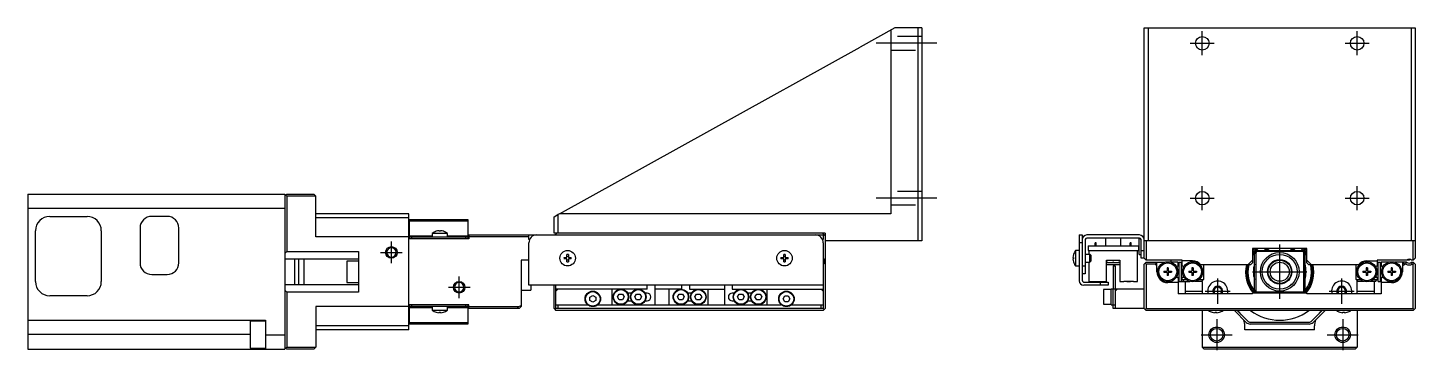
# Model space of a CAD drawing. Extents: x 0 to 765, y -8 to 649.
# Drawn here: x 406.5 to 764.8, y 289.8 to 373.1 of the extents above; entities that cross this region are included whole.
import ezdxf

# ---------------------------------------------------------------- set-up
doc = ezdxf.new("R2010")
doc.units = 0
doc.header["$LTSCALE"] = 0.5
doc.linetypes.add('CENTER', pattern=[50.8, 31.75, -6.35, 6.35, -6.35])
doc.linetypes.add('DASHED', pattern=[19.05, 12.7, -6.35])
for name, color, linetype in [('MSM_CENTER', 1, 'CENTER'), ('MSM_CONTINUOUS', 7, 'CONTINUOUS'), ('MSM_DASHED', 4, 'DASHED'), ('MSM_NARROW', 5, 'CONTINUOUS')]:
    doc.layers.add(name, color=color, linetype=linetype)

msp = doc.modelspace()

# ---------------------------------------------------------------- linework, layer by layer
at = {"layer": 'MSM_CENTER'}
for p, q in [((641.2, 369.1), (625.6, 369.1)), ((706.67, 369.1), (712.87, 369.1)), ((709.77, 366), (709.77, 372.2)), ((746.67, 369.1), (752.87, 369.1)), ((749.77, 366), (749.77, 372.2)), ((709.77, 326), (709.77, 332.2)), ((749.77, 326), (749.77, 332.2)), ((641.2, 329.1), (625.6, 329.1)), ((706.67, 329.1), (712.87, 329.1)), ((746.67, 329.1), (752.87, 329.1)), ((500.4, 312.3), (500.4, 317.9)), ((729.77, 303.1), (729.77, 317.1)), ((497.6, 315.1), (503.2, 315.1)), ((517.9, 303.3), (517.9, 308.9)), ((713.77, 301.85), (713.77, 308.35)), ((722.77, 310.1), (736.77, 310.1)), ((745.77, 301.85), (745.77, 308.35)), ((515.1, 306.1), (520.7, 306.1)), ((710.52, 305.1), (717.02, 305.1)), ((727.02, 306.54), (727.02, 306.54)), ((742.52, 305.1), (749.02, 305.1)), ((713.5, 297.84), (713.5, 289.84)), ((746.03, 297.84), (746.03, 289.84)), ((709.5, 293.84), (717.5, 293.84)), ((742.03, 293.84), (750.03, 293.84))]:
    msp.add_line(p, q, dxfattribs=at)
at = {"layer": 'MSM_CONTINUOUS'}
for p, q in [((630.4, 373.1), (621.4, 368.11)), ((637.4, 373.1), (630.4, 373.1)), ((636.4, 318.1), (636.4, 373.1)), ((637.4, 373.1), (637.4, 318.1)), ((694.77, 373.1), (764.77, 373.1)), ((694.77, 313.6), (694.77, 373.1)), ((695.77, 373.1), (695.77, 318.1)), ((763.77, 318.1), (763.77, 373.1)), ((764.77, 373.1), (764.77, 313.6)), ((629.4, 372.55), (629.4, 325.1)), ((543.81, 325.1), (621.4, 368.11)), ((406.5, 330.1), (472.9, 330.1)), ((406.5, 330.1), (406.5, 290.1)), ((472.9, 330.1), (472.9, 290.1)), ((473.4, 330.1), (472.9, 329.6)), ((473.15, 329.85), (473.4, 329.6)), ((473.4, 330.1), (480.4, 330.1)), ((480.9, 329.6), (480.4, 330.1)), ((472.9, 326.4), (406.5, 326.4)), ((480.9, 329.6), (473.4, 329.6)), ((473.4, 329.6), (473.4, 315.35)), ((480.9, 319.1), (480.9, 329.6)), ((412.2, 324.4), (421.8, 324.4)), ((442.5, 324.4), (438.5, 324.4)), ((504.9, 325.1), (480.9, 325.1)), ((480.9, 324.1), (504.9, 324.1)), ((504.9, 295.1), (504.9, 325.1)), ((505.1, 318.6), (505.1, 323.6)), ((505.1, 323.6), (520.1, 323.6)), ((520.1, 323.16), (505.1, 323.16)), ((520.1, 323.6), (520.1, 318.6)), ((542.4, 324.32), (543.4, 324.88)), ((542.4, 320.1), (542.4, 324.32)), ((543.81, 325.1), (543.4, 324.88)), ((543.4, 324.88), (543.4, 320.1)), ((629.4, 325.1), (543.81, 325.1)), ((408.5, 307.6), (408.5, 320.7)), ((425.5, 320.7), (425.5, 307.6)), ((435.5, 321.4), (435.5, 312.4)), ((445.5, 312.4), (445.5, 321.4)), ((504.9, 319.1), (480.9, 319.1)), ((505.1, 319.4), (510.9, 319.4)), ((505.1, 319.1), (520.1, 319.1)), ((505.6, 319.1), (505.6, 318.6)), ((514.9, 320), (510.9, 320)), ((510.9, 320), (510.9, 319.1)), ((511.97, 320.56), (511.95, 320.56)), ((512.7, 320.56), (512.7, 320.69)), ((513.1, 320.56), (512.7, 320.56)), ((513.1, 320.69), (513.1, 320.56)), ((513.85, 320.56), (513.83, 320.56)), ((514.9, 319.1), (514.9, 320)), ((514.9, 319.4), (520.1, 319.4)), ((519.6, 318.6), (519.6, 319.1)), ((520.4, 319.6), (520.4, 318.6)), ((520.4, 319.6), (611.9, 319.6)), ((535.9, 319.1), (520.4, 319.1)), ((535.9, 318.4), (535.9, 319.6)), ((612.4, 320.1), (542.4, 320.1)), ((542.75, 319.75), (542.6, 319.6)), ((543.1, 320.1), (542.75, 319.75)), ((542.9, 319.6), (542.75, 319.75)), ((612.4, 319.4), (611.7, 320.1)), ((612.05, 319.75), (611.9, 319.6)), ((611.9, 319.6), (611.9, 318.4)), ((612.4, 320.1), (612.4, 300.6)), ((677.97, 319.6), (677.97, 307.8)), ((677.97, 319.6), (678.77, 319.6)), ((678.77, 319.6), (678.77, 307.9)), ((693.57, 319.6), (679.97, 319.6)), ((473.4, 315.35), (472.9, 314.85)), ((473.4, 315.35), (491.9, 315.35)), ((491.9, 315.35), (491.9, 304.85)), ((520.4, 318.6), (504.9, 318.6)), ((536.07, 318.4), (535.9, 318.4)), ((535.9, 306.6), (535.9, 317.6)), ((611.9, 318.4), (611.73, 318.4)), ((611.9, 317.6), (611.9, 300.6)), ((637.4, 318.1), (612.4, 318.1)), ((677.07, 315.6), (677.07, 311.6)), ((677.97, 315.6), (677.07, 315.6)), ((678.77, 317.6), (677.97, 317.6)), ((679.57, 318.4), (679.57, 309.6)), ((693.57, 318.8), (679.97, 318.8)), ((680.27, 316.8), (680.27, 315.6)), ((680.27, 316.8), (693.27, 316.8)), ((680.27, 315.6), (693.27, 315.6)), ((680.52, 315.6), (680.52, 314.6)), ((682.39, 317.6), (682.14, 317.6)), ((682.14, 316.8), (682.14, 317.6)), ((682.39, 316.8), (682.39, 317.6)), ((684.77, 318.8), (684.77, 316.8)), ((688.77, 316.8), (688.77, 318.8)), ((691.39, 317.6), (691.14, 317.6)), ((691.14, 316.8), (691.14, 317.6)), ((691.39, 316.8), (691.39, 317.6)), ((693.02, 307.6), (693.02, 315.6)), ((693.27, 316.8), (693.27, 315.6)), ((693.47, 314.6), (693.47, 318.6)), ((693.91, 318.6), (693.47, 318.6)), ((693.97, 313.6), (693.97, 318.4)), ((693.97, 315.6), (694.77, 315.6)), ((764.77, 318.1), (694.77, 318.1)), ((695.27, 318.1), (695.27, 313.1)), ((736.77, 316.1), (722.77, 316.1)), ((722.77, 316.1), (722.77, 312.4)), ((723.77, 315.3), (723.57, 315.1)), ((723.77, 315.3), (724.07, 315.6)), ((735.77, 315.3), (723.77, 315.3)), ((724.07, 315.6), (735.47, 315.6)), ((735.47, 315.6), (735.77, 315.3)), ((735.97, 315.1), (735.77, 315.3)), ((736.77, 312.4), (736.77, 316.1)), ((764.27, 313.1), (764.27, 318.1)), ((491.9, 313.35), (472.9, 313.35)), ((475.4, 313.35), (475.4, 306.85)), ((476.4, 313.35), (476.4, 306.85)), ((477.9, 306.85), (477.9, 313.35)), ((488.9, 312.85), (488.9, 307.35)), ((491.9, 312.85), (488.9, 312.85)), ((533.9, 313.1), (533.9, 301.1)), ((535.9, 313.1), (533.9, 313.1)), ((544.97, 313.8), (545.7, 313.8)), ((545.7, 313.4), (544.97, 313.4)), ((545.7, 313.8), (545.7, 314.53)), ((545.7, 312.67), (545.7, 313.4)), ((546.1, 314.53), (546.1, 313.8)), ((546.1, 313.8), (546.83, 313.8)), ((546.1, 313.4), (546.1, 312.67)), ((546.83, 313.4), (546.1, 313.4)), ((600.97, 313.8), (601.7, 313.8)), ((601.7, 313.4), (600.97, 313.4)), ((601.7, 313.8), (601.7, 314.53)), ((601.7, 312.67), (601.7, 313.4)), ((602.1, 314.53), (602.1, 313.8)), ((602.1, 313.8), (602.83, 313.8)), ((602.1, 313.4), (602.1, 312.67)), ((602.83, 313.4), (602.1, 313.4)), ((611.9, 313.6), (612.4, 313.1)), ((612.4, 313.1), (611.9, 313.1)), ((612.4, 312.9), (611.9, 312.9)), ((612, 312.7), (611.9, 312.7)), ((612.4, 312.1), (611.9, 312.6)), ((612.15, 312.35), (611.9, 312.1)), ((612, 312.5), (612, 312.7)), ((612.3, 312.4), (612.3, 312.2)), ((676.38, 313.8), (676.51, 313.8)), ((676.51, 313.4), (676.38, 313.4)), ((676.51, 314.55), (676.51, 314.53)), ((676.51, 313.8), (676.51, 313.4)), ((676.51, 312.67), (676.51, 312.65)), ((680.77, 314.6), (679.57, 314.6)), ((679.57, 312.6), (680.77, 312.6)), ((680.52, 312.6), (680.52, 307.6)), ((680.77, 312.6), (680.77, 314.6)), ((680.97, 314.4), (680.77, 314.6)), ((680.77, 312.6), (680.97, 312.8)), ((680.97, 314.4), (680.97, 312.8)), ((685.02, 313.1), (688.52, 313.1)), ((685.02, 307.6), (685.02, 313.1)), ((688.52, 312.4), (685.02, 312.4)), ((688.52, 311.9), (685.02, 311.9)), ((688.52, 313.1), (688.52, 307.6)), ((693.47, 314.6), (693.97, 314.6)), ((694.77, 313.6), (693.97, 313.6)), ((694.77, 313.6), (695.27, 313.1)), ((695.27, 312.6), (694.77, 312.1)), ((694.77, 300.6), (694.77, 312.1)), ((695.27, 312.1), (695.02, 312.35)), ((704.57, 313.1), (695.27, 313.1)), ((695.27, 312.6), (700.15, 312.6)), ((695.27, 312.1), (695.27, 300.6)), ((697.57, 312.1), (695.27, 312.1)), ((698.07, 312.46), (697.57, 312.1)), ((697.57, 312.1), (698.07, 311.6)), ((698.07, 310.1), (698.07, 312.6)), ((703.57, 312.6), (701.58, 312.6)), ((701.77, 312.6), (701.77, 313.1)), ((703.57, 311.65), (703.57, 312.6)), ((703.57, 312.4), (703.77, 312.4)), ((703.77, 312.6), (704.37, 312.6)), ((703.77, 307.6), (703.77, 312.6)), ((704.37, 307.6), (704.37, 312.6)), ((704.37, 312.4), (704.57, 312.4)), ((704.57, 311.65), (704.57, 313.1)), ((707.27, 312.9), (704.57, 312.9)), ((722.27, 311.9), (709.41, 311.9)), ((710.07, 311.9), (710.07, 308.1)), ((721.56, 311.9), (722.77, 313.11)), ((722.77, 312.4), (722.27, 311.9)), ((723.27, 314.8), (723.57, 315.1)), ((723.27, 305.4), (723.27, 314.8)), ((723.57, 315.1), (723.57, 305.1)), ((735.97, 305.1), (735.97, 315.1)), ((735.97, 315.1), (736.27, 314.8)), ((736.27, 314.8), (736.27, 305.4)), ((736.77, 313.11), (737.97, 311.9)), ((737.27, 311.9), (736.77, 312.4)), ((750.12, 311.9), (737.27, 311.9)), ((749.47, 308.1), (749.47, 311.9)), ((752.27, 312.9), (754.97, 312.9)), ((763.27, 313.1), (754.97, 313.1)), ((754.97, 313.1), (754.97, 311.65)), ((755.17, 312.6), (755.77, 312.6)), ((755.17, 307.6), (755.17, 312.6)), ((755.77, 307.6), (755.77, 312.6)), ((755.97, 312.6), (755.97, 311.65)), ((757.95, 312.6), (755.97, 312.6)), ((762.51, 312.6), (759.38, 312.6)), ((761.47, 312.6), (761.47, 310.1)), ((761.97, 312.1), (761.47, 312.46)), ((761.47, 311.6), (761.97, 312.1)), ((762.34, 312.1), (761.97, 312.1)), ((762.34, 312.1), (762.51, 312.6)), ((763.27, 313.1), (763.27, 313.35)), ((764.27, 313.1), (763.83, 313.1)), ((764, 312.1), (763.83, 312.6)), ((763.83, 312.6), (764.27, 312.6)), ((764.27, 312.1), (764, 312.1)), ((764.27, 313.1), (764.77, 313.6)), ((764.27, 312.6), (764.77, 312.1)), ((764.52, 312.35), (764.27, 312.1)), ((764.27, 300.6), (764.27, 312.1)), ((764.77, 312.1), (764.77, 300.6)), ((438.5, 309.4), (442.5, 309.4)), ((677.07, 311.6), (677.97, 311.6)), ((678.77, 311.6), (679.57, 311.6)), ((679.57, 309.6), (678.77, 309.6)), ((686.77, 311.6), (687.27, 311.6)), ((686.77, 311.6), (686.77, 305.6)), ((687.27, 311.6), (687.27, 300.6)), ((699.87, 310.25), (700.66, 310.25)), ((699.87, 310.25), (699.87, 309.96)), ((699.87, 309.96), (700.66, 309.96)), ((700.4, 310.25), (700.4, 309.96)), ((701.01, 311.1), (700.72, 311.1)), ((700.72, 311.1), (700.72, 310.31)), ((700.72, 310.57), (701.01, 310.57)), ((700.72, 309.9), (700.72, 309.1)), ((700.72, 309.63), (701.01, 309.63)), ((701.01, 309.1), (700.72, 309.1)), ((701.01, 311.1), (701.01, 310.31)), ((701.01, 309.9), (701.01, 309.1)), ((701.07, 310.25), (701.87, 310.25)), ((701.07, 309.96), (701.87, 309.96)), ((701.34, 309.96), (701.34, 310.25)), ((701.87, 310.25), (701.87, 309.96)), ((703.57, 311.65), (703.31, 311.5)), ((703.31, 308.7), (703.57, 308.55)), ((703.57, 308.55), (703.57, 304.4)), ((704.57, 311.65), (704.79, 311.52)), ((704.57, 308.55), (704.79, 308.68)), ((704.57, 308.1), (704.57, 308.55)), ((706.27, 310.25), (707.06, 310.25)), ((706.27, 310.25), (706.27, 309.96)), ((706.27, 309.96), (707.06, 309.96)), ((706.8, 310.25), (706.8, 309.96)), ((707.41, 311.1), (707.12, 311.1)), ((707.12, 311.1), (707.12, 310.31)), ((707.12, 310.57), (707.41, 310.57)), ((707.12, 309.9), (707.12, 309.1)), ((707.12, 309.63), (707.41, 309.63)), ((707.41, 309.1), (707.12, 309.1)), ((707.41, 311.1), (707.41, 310.31)), ((707.41, 309.9), (707.41, 309.1)), ((707.47, 310.25), (708.27, 310.25)), ((707.47, 309.96), (708.27, 309.96)), ((707.74, 309.96), (707.74, 310.25)), ((708.27, 310.25), (708.27, 309.96)), ((751.27, 310.25), (752.06, 310.25)), ((751.27, 310.25), (751.27, 309.96)), ((751.27, 309.96), (752.06, 309.96)), ((751.8, 310.25), (751.8, 309.96)), ((752.41, 311.1), (752.12, 311.1)), ((752.12, 311.1), (752.12, 310.31)), ((752.12, 310.57), (752.41, 310.57)), ((752.12, 309.9), (752.12, 309.1)), ((752.12, 309.63), (752.41, 309.63)), ((752.41, 309.1), (752.12, 309.1)), ((752.41, 311.1), (752.41, 310.31)), ((752.41, 309.9), (752.41, 309.1)), ((752.47, 310.25), (753.27, 310.25)), ((752.47, 309.96), (753.27, 309.96)), ((752.74, 309.96), (752.74, 310.25)), ((753.27, 310.25), (753.27, 309.96)), ((754.97, 311.65), (754.74, 311.52)), ((754.97, 308.55), (754.74, 308.68)), ((754.97, 308.55), (754.97, 308.1)), ((755.97, 311.65), (756.23, 311.5)), ((756.23, 308.7), (755.97, 308.55)), ((755.97, 308.55), (755.97, 304.4)), ((757.67, 310.25), (758.46, 310.25)), ((757.67, 310.25), (757.67, 309.96)), ((757.67, 309.96), (758.46, 309.96)), ((758.2, 310.25), (758.2, 309.96)), ((758.81, 311.1), (758.52, 311.1)), ((758.52, 311.1), (758.52, 310.31)), ((758.52, 310.57), (758.81, 310.57)), ((758.52, 309.9), (758.52, 309.1)), ((758.52, 309.63), (758.81, 309.63)), ((758.81, 309.1), (758.52, 309.1)), ((758.81, 311.1), (758.81, 310.31)), ((758.81, 309.9), (758.81, 309.1)), ((758.87, 310.25), (759.67, 310.25)), ((758.87, 309.96), (759.67, 309.96)), ((759.14, 309.96), (759.14, 310.25)), ((759.67, 310.25), (759.67, 309.96)), ((472.9, 306.85), (491.9, 306.85)), ((472.9, 305.35), (473.4, 304.85)), ((473.4, 304.85), (473.4, 290.6)), ((491.9, 304.85), (473.4, 304.85)), ((488.9, 307.35), (491.9, 307.35)), ((533.9, 305.35), (536.4, 305.35)), ((611.9, 306.6), (535.9, 306.6)), ((536.4, 306.6), (536.4, 305.35)), ((542.4, 300.6), (542.4, 306.6)), ((542.9, 300.6), (542.9, 306.6)), ((542.9, 305.1), (543.4, 305.6)), ((566.4, 305.6), (542.9, 305.6)), ((557.4, 301.6), (557.4, 305.6)), ((562.42, 304.6), (561.38, 304.6)), ((566.4, 304.6), (565.88, 304.6)), ((566.4, 305.6), (566.4, 306.6)), ((568.4, 306.6), (568.4, 301.6)), ((575.4, 305.6), (568.4, 305.6)), ((572.1, 301.6), (572.1, 305.6)), ((575.4, 305.6), (575.4, 306.6)), ((577.92, 304.6), (576.88, 304.6)), ((577.4, 306.6), (577.4, 305.6)), ((577.4, 305.6), (586.4, 305.6)), ((582.1, 305.6), (582.1, 301.6)), ((586.4, 306.6), (586.4, 301.6)), ((588.4, 306.6), (588.4, 305.6)), ((588.4, 305.6), (611.9, 305.6)), ((588.92, 304.6), (588.4, 304.6)), ((593.42, 304.6), (592.38, 304.6)), ((597.4, 301.6), (597.4, 305.6)), ((611.4, 305.6), (611.9, 305.1)), ((685.47, 306.6), (679.17, 306.6)), ((679.27, 307.4), (685.47, 307.4)), ((680.52, 307.6), (685.02, 307.6)), ((683.47, 306.6), (683.47, 307.4)), ((684.27, 305.5), (684.27, 301.7)), ((686.27, 305.5), (684.27, 305.5)), ((685.47, 307.4), (685.47, 306.6)), ((686.27, 301.6), (686.27, 305.6)), ((694.77, 305.6), (686.27, 305.6)), ((686.77, 301.6), (686.77, 305.6)), ((687.27, 305.1), (687.77, 305.6)), ((688.52, 307.6), (689.52, 307.6)), ((689.52, 307.7), (692.02, 307.7)), ((689.52, 307.6), (689.52, 307.7)), ((690.32, 307.7), (690.32, 307.6)), ((690.32, 307.6), (691.22, 307.6)), ((690.69, 307.7), (690.69, 307.6)), ((690.84, 307.7), (690.84, 307.6)), ((691.22, 307.7), (691.22, 307.6)), ((692.02, 307.6), (692.02, 307.7)), ((692.02, 307.6), (693.02, 307.6)), ((703.57, 307.3), (700.87, 307.3)), ((703.57, 307.6), (706.55, 307.6)), ((704.57, 308.1), (705.61, 308.1)), ((704.57, 308.1), (705.07, 307.6)), ((705.32, 307.6), (705.32, 304.4)), ((705.32, 305.1), (709.82, 305.1)), ((709.82, 307.6), (707.98, 307.6)), ((708.93, 308.1), (710.07, 308.1)), ((709.57, 307.6), (710.07, 308.1)), ((709.77, 307.6), (709.77, 307.8)), ((709.82, 304.4), (709.82, 307.6)), ((722.77, 304.4), (722.77, 304.6)), ((736.77, 304.6), (722.77, 304.6)), ((723.57, 305.1), (723.27, 305.4)), ((723.57, 305.1), (723.77, 304.9)), ((724.07, 304.6), (723.77, 304.9)), ((723.77, 304.9), (735.77, 304.9)), ((726.6, 306.9), (726.79, 306.9)), ((727.02, 306.68), (726.79, 306.9)), ((727.02, 306.68), (726.85, 306.68)), ((727.02, 306.54), (727.02, 306.68)), ((727.02, 306.54), (727.02, 306.54)), ((732.74, 306.9), (732.52, 306.68)), ((732.69, 306.68), (732.52, 306.68)), ((732.52, 306.68), (732.52, 306.54)), ((732.74, 306.9), (732.93, 306.9)), ((735.77, 304.9), (735.47, 304.6)), ((735.77, 304.9), (735.97, 305.1)), ((736.27, 305.4), (735.97, 305.1)), ((736.77, 304.4), (736.77, 304.6)), ((749.47, 308.1), (749.97, 307.6)), ((749.47, 308.1), (750.61, 308.1)), ((751.55, 307.6), (749.72, 307.6)), ((749.72, 307.6), (749.72, 304.4)), ((749.72, 305.1), (754.22, 305.1)), ((749.77, 307.6), (749.77, 307.8)), ((754.47, 307.6), (752.98, 307.6)), ((753.93, 308.1), (754.97, 308.1)), ((754.22, 304.4), (754.22, 307.6)), ((754.47, 307.6), (754.97, 308.1)), ((755.17, 307.6), (755.77, 307.6)), ((758.67, 307.3), (755.97, 307.3)), ((421.8, 303.9), (412.2, 303.9)), ((504.9, 301.1), (480.9, 301.1)), ((480.9, 301.1), (480.9, 290.6)), ((520.4, 301.6), (504.9, 301.6)), ((505.1, 296.6), (505.1, 301.6)), ((520.1, 301.1), (505.1, 301.1)), ((505.6, 301.6), (505.6, 301.1)), ((510.9, 301.1), (510.9, 300.2)), ((514.9, 300.2), (514.9, 301.1)), ((519.6, 301.1), (519.6, 301.6)), ((520.1, 301.6), (520.1, 296.6)), ((520.4, 300.6), (520.4, 301.6)), ((520.4, 301.1), (533.29, 301.1)), ((532.79, 300.6), (533.29, 301.1)), ((533.29, 301.1), (533.9, 301.41)), ((533.9, 301.1), (533.4, 300.6)), ((542.9, 301.6), (551.08, 301.6)), ((543.4, 301.6), (543.4, 300.6)), ((551.65, 303.54), (552.4, 303.97)), ((551.65, 302.67), (551.65, 303.54)), ((552.4, 302.24), (551.65, 302.67)), ((552.4, 303.97), (553.15, 303.54)), ((553.15, 302.67), (552.4, 302.24)), ((553.15, 303.54), (553.15, 302.67)), ((553.72, 301.6), (601.08, 301.6)), ((558.78, 303.6), (559.22, 304.35)), ((559.22, 302.85), (558.78, 303.6)), ((559.22, 304.35), (560.08, 304.35)), ((560.08, 302.85), (559.22, 302.85)), ((560.08, 304.35), (560.52, 303.6)), ((560.52, 303.6), (560.08, 302.85)), ((561.38, 302.6), (562.42, 302.6)), ((563.28, 303.6), (563.72, 304.35)), ((563.72, 302.85), (563.28, 303.6)), ((563.72, 304.35), (564.58, 304.35)), ((564.58, 302.85), (563.72, 302.85)), ((564.58, 304.35), (565.02, 303.6)), ((565.02, 303.6), (564.58, 302.85)), ((565.88, 302.6), (566.4, 302.6)), ((574.28, 303.6), (574.72, 304.35)), ((574.72, 302.85), (574.28, 303.6)), ((574.72, 304.35), (575.58, 304.35)), ((575.58, 302.85), (574.72, 302.85)), ((575.58, 304.35), (576.02, 303.6)), ((576.02, 303.6), (575.58, 302.85)), ((576.88, 302.6), (577.92, 302.6)), ((578.78, 303.6), (579.22, 304.35)), ((579.22, 302.85), (578.78, 303.6)), ((579.22, 304.35), (580.08, 304.35)), ((580.08, 302.85), (579.22, 302.85)), ((580.08, 304.35), (580.52, 303.6)), ((580.52, 303.6), (580.08, 302.85)), ((588.4, 302.6), (588.92, 302.6)), ((589.78, 303.6), (590.22, 304.35)), ((590.22, 302.85), (589.78, 303.6)), ((590.22, 304.35), (591.08, 304.35)), ((591.08, 302.85), (590.22, 302.85)), ((591.08, 304.35), (591.52, 303.6)), ((591.52, 303.6), (591.08, 302.85)), ((592.38, 302.6), (593.42, 302.6)), ((594.28, 303.6), (594.72, 304.35)), ((594.72, 302.85), (594.28, 303.6)), ((594.72, 304.35), (595.58, 304.35)), ((595.58, 302.85), (594.72, 302.85)), ((595.58, 304.35), (596.02, 303.6)), ((596.02, 303.6), (595.58, 302.85)), ((601.53, 303.1), (601.97, 303.85)), ((601.97, 302.35), (601.53, 303.1)), ((601.97, 303.85), (602.83, 303.85)), ((602.83, 302.35), (601.97, 302.35)), ((602.83, 303.85), (603.27, 303.1)), ((603.27, 303.1), (602.83, 302.35)), ((603.72, 301.6), (611.9, 301.6)), ((611.4, 300.6), (611.4, 301.6)), ((684.27, 301.7), (686.27, 301.7)), ((686.27, 301.6), (687.27, 301.6)), ((686.77, 300.6), (686.77, 301.6)), ((722.77, 304.4), (703.57, 304.4)), ((755.97, 304.4), (736.77, 304.4)), ((406.5, 297.59), (467.9, 297.59)), ((467.9, 297.59), (467.9, 290.1)), ((510.9, 300.81), (505.1, 300.81)), ((510.9, 300.2), (514.9, 300.2)), ((511.95, 299.65), (511.97, 299.65)), ((512.7, 299.65), (513.1, 299.65)), ((512.7, 299.51), (512.7, 299.65)), ((513.1, 299.65), (513.1, 299.51)), ((513.83, 299.65), (513.85, 299.65)), ((520.1, 300.81), (514.9, 300.81)), ((533.4, 300.6), (520.4, 300.6)), ((542.4, 300.6), (542.9, 300.1)), ((542.65, 300.35), (542.9, 300.6)), ((611.9, 300.6), (542.9, 300.6)), ((611.9, 300.1), (542.9, 300.1)), ((611.9, 300.6), (612.15, 300.35)), ((611.9, 300.1), (612.4, 300.6)), ((694.77, 300.6), (686.77, 300.6)), ((694.77, 300.6), (695.27, 300.1)), ((695.02, 300.35), (695.27, 300.6)), ((695.27, 300.6), (764.27, 300.6)), ((764.27, 300.1), (695.27, 300.1)), ((709.77, 300.1), (709.77, 290.6)), ((712.32, 299.65), (712.34, 299.65)), ((713.07, 299.65), (713.47, 299.65)), ((713.07, 299.51), (713.07, 299.65)), ((713.47, 299.65), (713.47, 299.51)), ((714.2, 299.65), (714.22, 299.65)), ((721.12, 297.04), (718.06, 300.1)), ((718.77, 300.1), (721.47, 297.4)), ((738.06, 297.4), (740.77, 300.1)), ((741.47, 300.1), (738.41, 297.04)), ((745.32, 299.65), (745.34, 299.65)), ((746.07, 299.65), (746.47, 299.65)), ((746.07, 299.51), (746.07, 299.65)), ((746.47, 299.65), (746.47, 299.51)), ((747.2, 299.65), (747.22, 299.65)), ((749.77, 300.1), (749.77, 290.6)), ((764.27, 300.6), (764.52, 300.35)), ((764.77, 300.6), (764.27, 300.1)), ((463.9, 293.89), (406.5, 293.89)), ((463.9, 297.34), (463.9, 290.34)), ((467.9, 297.34), (463.9, 297.34)), ((467.9, 293.8), (472.9, 293.8)), ((504.9, 296.1), (480.9, 296.1)), ((504.9, 295.1), (480.9, 295.1)), ((505.1, 297.04), (520.1, 297.04)), ((520.1, 296.6), (505.1, 296.6)), ((720.77, 295.1), (720.77, 296.1)), ((738.77, 295.1), (720.77, 295.1)), ((722.18, 297.1), (737.35, 297.1)), ((737.35, 296.6), (722.18, 296.6)), ((738.77, 295.1), (738.77, 296.1)), ((463.9, 290.34), (467.9, 290.34)), ((473.4, 290.1), (472.9, 290.6)), ((473.4, 290.6), (473.15, 290.35)), ((473.4, 290.6), (480.9, 290.6)), ((480.4, 290.1), (480.9, 290.6)), ((709.77, 290.6), (749.77, 290.6)), ((710.27, 290.1), (709.77, 290.6)), ((749.77, 290.6), (749.27, 290.1)), ((406.5, 290.1), (472.9, 290.1)), ((480.4, 290.1), (473.4, 290.1)), ((749.27, 290.1), (710.27, 290.1))]:
    msp.add_line(p, q, dxfattribs=at)
for centre, radius in [((709.77, 369.1), 1.75), ((749.77, 369.1), 1.75), ((709.77, 329.1), 1.75), ((749.77, 329.1), 1.75), ((545.9, 313.6), 2), ((601.9, 313.6), 2), ((700.87, 310.1), 2.6), ((700.87, 310.1), 2.3), ((707.27, 310.1), 2.6), ((707.27, 310.1), 2.3), ((729.77, 310.1), 5), ((729.77, 310.1), 4.5), ((729.77, 310.1), 3.15), ((729.77, 310.1), 3), ((752.27, 310.1), 2.6), ((752.27, 310.1), 2.3), ((758.67, 310.1), 2.6), ((758.67, 310.1), 2.3), ((552.4, 303.1), 2), ((552.4, 303.1), 1.9), ((559.65, 303.6), 2), ((559.65, 303.6), 1.9), ((564.15, 303.6), 2), ((564.15, 303.6), 1.9), ((575.15, 303.6), 2), ((575.15, 303.6), 1.9), ((579.65, 303.6), 2), ((579.65, 303.6), 1.9), ((590.65, 303.6), 2), ((590.65, 303.6), 1.9), ((595.15, 303.6), 2), ((595.15, 303.6), 1.9), ((602.4, 303.1), 2), ((602.4, 303.1), 1.9), ((713.5, 293.84), 1.62), ((746.03, 293.84), 1.62)]:
    msp.add_circle(centre, radius, dxfattribs=at)
at = {"layer": 'MSM_CONTINUOUS', "extrusion": (0, 0, -1)}
for centre in [(-500.4, 315.1), (-517.9, 306.1)]:
    msp.add_circle(centre, 1.23, dxfattribs=at)
at = {"layer": 'MSM_CONTINUOUS'}
for centre, radius, start, end in [((412.2, 320.7), 3.7, 90, 180), ((421.8, 320.7), 3.7, 0, 90), ((438.5, 321.4), 3, 90, 180), ((442.5, 321.4), 3, 0, 90), ((512.9, 317.5), 3.2, 107.27, 128.6822), ((512.9, 317.5), 3.19, 93.5903, 106.9053), ((512.9, 317.5), 3.19, 73.0947, 86.4097), ((512.9, 317.5), 3.2, 51.3178, 72.73), ((537.9, 317.6), 2, 90, 180), ((609.9, 317.6), 2, 0, 90), ((679.97, 318.4), 1.2, 90, 180), ((693.57, 318.4), 1.2, 0, 90), ((679.57, 313.6), 3.2, 141.3178, 162.73), ((679.97, 318.4), 0.4, 90, 180), ((693.57, 318.4), 0.4, 0, 90), ((729.77, 310.1), 8.2, 132.9703, 148.6119), ((729.77, 310.1), 9, 138.1897, 141.0576), ((729.77, 310.1), 8.8, 137.0141, 142.6982), ((729.77, 310.1), 8.5, 135.0991, 145.4397), ((729.77, 310.1), 6.8, 118.0725, 126.0189), ((729.77, 310.1), 6.5, 112.6199, 122.2042), ((724.99, 314.88), 1.67, 25.823, 29.2973), ((724.99, 314.88), 1.9, 22.4977, 29.3427), ((724.99, 314.88), 1.98, 21.588, 29.3033), ((729.77, 310.1), 6.5, 57.7958, 67.3801), ((729.77, 310.1), 6.8, 53.9811, 61.9275), ((729.77, 310.1), 8.2, 31.3881, 47.0297), ((729.77, 310.1), 8.5, 34.5603, 44.9009), ((729.77, 310.1), 8.8, 37.3018, 42.9859), ((729.77, 310.1), 9, 38.9424, 41.8103), ((438.5, 312.4), 3, 180, 270), ((442.5, 312.4), 3, 270, 0), ((545.9, 313.6), 0.95, 167.8468, 192.1532), ((545.9, 313.6), 0.435, 152.6335, 207.3665), ((545.9, 313.6), 0.95, 77.8468, 102.1532), ((545.9, 313.6), 0.435, 62.6335, 117.3665), ((545.9, 313.6), 0.435, 242.6335, 297.3665), ((545.9, 313.6), 0.95, 257.8468, 282.1532), ((545.9, 313.6), 0.435, 332.6335, 27.3665), ((545.9, 313.6), 0.95, 347.8468, 12.1532), ((601.9, 313.6), 0.95, 167.8468, 192.1532), ((601.9, 313.6), 0.435, 152.6335, 207.3665), ((601.9, 313.6), 0.95, 77.8468, 102.1532), ((601.9, 313.6), 0.435, 62.6335, 117.3665), ((601.9, 313.6), 0.435, 242.6335, 297.3665), ((601.9, 313.6), 0.95, 257.8468, 282.1532), ((601.9, 313.6), 0.435, 332.6335, 27.3665), ((601.9, 313.6), 0.95, 347.8468, 12.1532), ((612, 312.4), 0.3, 0, 90), ((679.57, 313.6), 3.19, 163.0947, 176.4097), ((679.57, 313.6), 3.19, 183.5904, 196.9053), ((679.57, 313.6), 3.2, 197.27, 218.6822), ((685.27, 313.2), 0.25, 203.5782, 336.4218), ((686.77, 313.2), 0.25, 203.5782, 336.4218), ((688.27, 313.2), 0.25, 203.5782, 336.4218), ((707.27, 310.1), 2.8, 40.0052, 90), ((729.77, 310.1), 8.8, 168.1971, 218.6822), ((729.77, 310.1), 8.5, 167.7742, 220.3202), ((729.77, 310.1), 8.2, 167.3196, 222.1236), ((729.77, 310.1), 6.8, 162.9174, 197.0826), ((729.77, 310.1), 8.2, 317.8764, 12.6804), ((729.77, 310.1), 8.5, 319.6798, 12.2258), ((729.77, 310.1), 6.8, 342.9174, 17.0826), ((729.77, 310.1), 8.8, 321.3178, 11.8029), ((752.27, 310.1), 2.8, 90, 139.9948), ((763.17, 313.35), 1.5, 236.4427, 303.5573), ((763.17, 312.35), 1, 48.5904, 131.4096), ((763.17, 313.35), 1, 228.5904, 311.4096), ((700.87, 310.1), 2.8, 180, 270), ((700.66, 310.31), 0.06, 270, 0), ((700.66, 309.9), 0.06, 0, 90), ((701.07, 310.31), 0.06, 180, 270), ((701.07, 309.9), 0.06, 90, 180), ((704.07, 310.1), 1.59, 100.8931, 126.1972), ((704.18, 309.99), 1.75, 120, 127.006), ((704.18, 310.22), 1.75, 232.994, 240), ((704.07, 310.1), 1.59, 233.8028, 259.1069), ((704.07, 310.1), 1.59, 53.8028, 79.1069), ((704.07, 310.1), 1.59, 280.8931, 306.1972), ((703.95, 309.99), 1.75, 52.994, 61.3783), ((703.95, 310.22), 1.75, 298.6217, 307.006), ((707.06, 310.31), 0.06, 270, 0), ((707.06, 309.9), 0.06, 0, 90), ((707.47, 310.31), 0.06, 180, 270), ((707.47, 309.9), 0.06, 90, 180), ((752.06, 310.31), 0.06, 270, 0), ((752.06, 309.9), 0.06, 0, 90), ((752.47, 310.31), 0.06, 180, 270), ((752.47, 309.9), 0.06, 90, 180), ((755.47, 310.1), 1.59, 100.8931, 126.1972), ((755.58, 309.99), 1.75, 118.6217, 127.006), ((755.58, 310.22), 1.75, 232.994, 241.3783), ((755.47, 310.1), 1.59, 233.8028, 259.1069), ((755.47, 310.1), 1.59, 53.8028, 79.1069), ((755.47, 310.1), 1.59, 280.8931, 306.1972), ((755.35, 309.99), 1.75, 52.994, 60), ((755.35, 310.22), 1.75, 300, 307.006), ((758.46, 310.31), 0.06, 270, 0), ((758.46, 309.9), 0.06, 0, 90), ((758.67, 310.1), 2.8, 270, 0), ((758.87, 310.31), 0.06, 180, 270), ((758.87, 309.9), 0.06, 90, 180), ((412.2, 307.6), 3.7, 180, 270), ((421.8, 307.6), 3.7, 270, 0), ((566.4, 303.6), 1, 270, 90), ((588.4, 303.6), 1, 90, 270), ((679.17, 307.8), 1.2, 180, 270), ((679.27, 307.9), 0.5, 180, 270), ((713.77, 305.1), 2.6, 344.3815, 195.6185), ((713.77, 305.1), 1.01, 315.9346, 224.0654), ((745.77, 305.1), 2.6, 344.3815, 195.6185), ((745.77, 305.1), 1.01, 315.9346, 224.0654), ((574.1, 303.6), 1, 154.6316, 205.3684), ((512.9, 302.7), 3.2, 231.3178, 252.73), ((512.9, 302.7), 3.19, 253.0947, 266.4097), ((512.9, 302.7), 3.19, 273.5903, 286.9053), ((512.9, 302.7), 3.2, 287.27, 308.6822), ((713.27, 302.7), 3.2, 234.3409, 252.73), ((713.27, 302.7), 3.19, 253.0947, 266.4097), ((713.27, 302.7), 3.19, 273.5903, 286.9053), ((713.27, 302.7), 3.2, 287.27, 305.6591), ((715.77, 296.1), 5, 36.8699, 53.1301), ((715.77, 296.1), 5, 0, 17.8669), ((722.18, 298.1), 1, 225, 270), ((729.77, 310.1), 12.5, 233.1301, 306.8699), ((737.35, 298.1), 1, 270, 315), ((743.77, 296.1), 5, 162.1331, 180), ((743.77, 296.1), 5, 126.8699, 143.1301), ((746.27, 302.7), 3.2, 234.3409, 252.73), ((746.27, 302.7), 3.19, 253.0947, 266.4097), ((746.27, 302.7), 3.19, 273.5903, 286.9053), ((746.27, 302.7), 3.2, 287.27, 305.6591), ((722.18, 298.1), 1.5, 225, 270), ((737.35, 298.1), 1.5, 270, 315)]:
    msp.add_arc(centre, radius, start, end, dxfattribs=at)
at = {"layer": 'MSM_DASHED'}
for p, q in [((637.4, 370.85), (629.4, 370.85)), ((629.4, 367.35), (637.4, 367.35)), ((637.4, 330.85), (629.4, 330.85)), ((629.4, 327.35), (637.4, 327.35))]:
    msp.add_line(p, q, dxfattribs=at)
at = {"layer": 'MSM_NARROW'}
for centre, radius in [((500.4, 315.1), 1.5), ((729.77, 310.1), 2.46), ((517.9, 306.1), 1.5), ((713.5, 293.84), 2), ((746.03, 293.84), 2)]:
    msp.add_circle(centre, radius, dxfattribs=at)
for centre in [(713.77, 305.1), (745.77, 305.1)]:
    msp.add_arc(centre, 1.25, 325.9442, 214.0558, dxfattribs=at)

doc.saveas('drawing.dxf')
